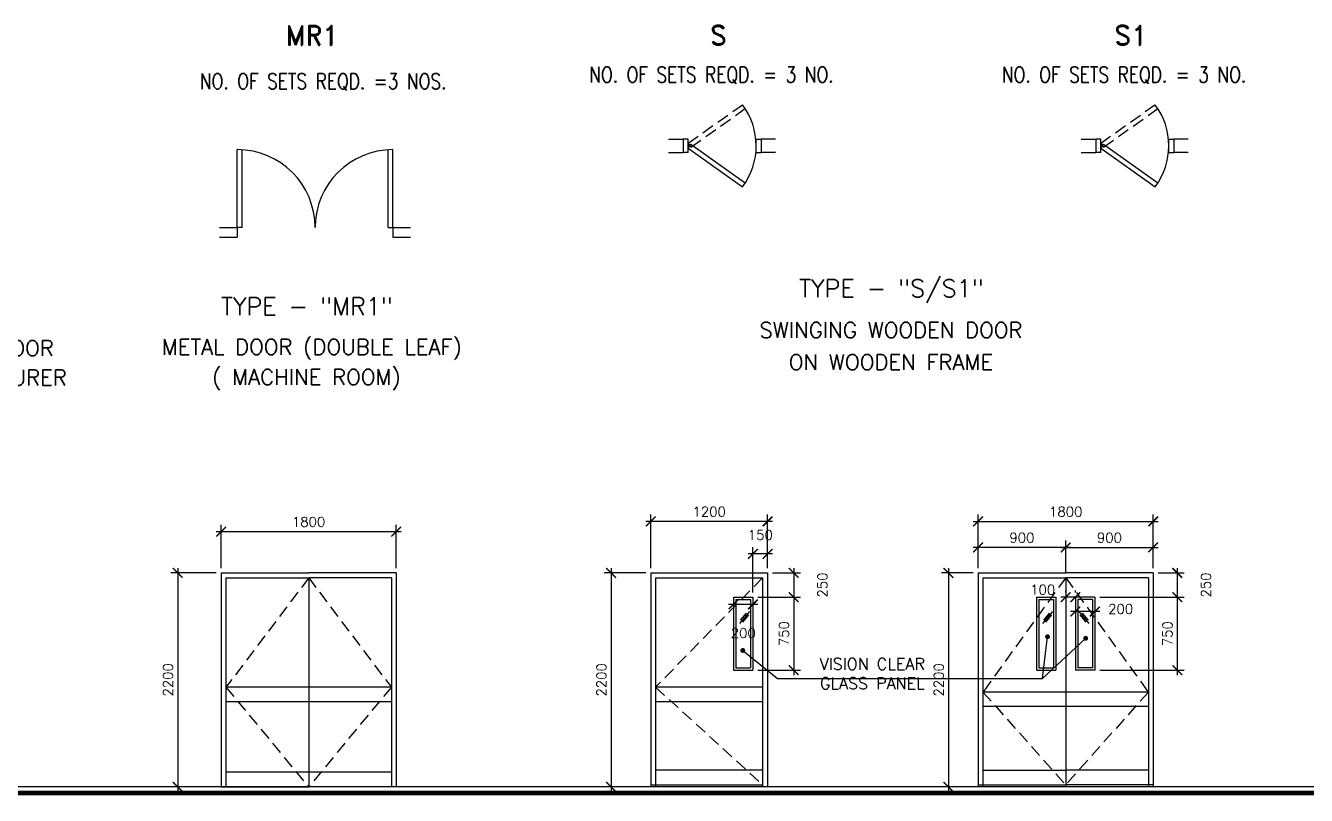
# Model space of a CAD drawing. Extents: x 105294 to 154914, y 92273 to 130474.
# Drawn here: x 128579 to 141747, y 110994 to 118909 of the extents above; entities that cross this region are included whole.
import ezdxf
from ezdxf.enums import TextEntityAlignment as Align

# ---------------------------------------------------------------- set-up
doc = ezdxf.new("R2010")
doc.units = 0
doc.header["$LTSCALE"] = 1000
doc.header["$MEASUREMENT"] = 0
doc.header["$PDMODE"] = 34
doc.linetypes.add('HIDDEN2', pattern=[0.1875, 0.125, -0.0625])
doc.layers.get('0').update_dxf_attribs({"linetype": 'CONTINUOUS'})
doc.layers.get('DEFPOINTS').update_dxf_attribs({"linetype": 'CONTINUOUS'})
for name, color, linetype in [('DIM', 11, 'CONTINUOUS'), ('DOOR', 4, 'CONTINUOUS'), ('TEXT-T', 2, 'CONTINUOUS'), ('WALL', 6, 'CONTINUOUS')]:
    doc.layers.add(name, color=color, linetype=linetype)
doc.styles.add('ROMAND', font='romand.shx')
doc.styles.add('ROMANS', font='ROMANS.SHX', dxfattribs={"height": 100})
doc.dimstyles.new('STANDARD in', dxfattribs={"dimtxt": 120, "dimasz": 100, "dimexe": 70, "dimexo": 50, "dimgap": 50, "dimtad": 1, "dimdec": 0, "dimzin": 0, "dimdsep": 46, "dimtxsty": 'ROMANS', "dimblk": 'ARCHTICK', "dimcen": 50, "dimdle": 50, "dimclrd": 4, "dimclre": 4, "dimclrt": 2, "dimadec": 0, "dimazin": 0, "dimtfac": 1, "dimtdec": 0, "dimtmove": 2, "dimatfit": 3, "dimldrblk": 'ARCHTICK', "dimfxl": 0, "dimtolj": 1, "dimtzin": 0, "dimarcsym": 0})

# ---------------------------------------------------------------- blocks, each defined once
blk = doc.blocks.new('_ARCHTICK')
at = {"color": 0, "linetype": 'ByBlock', "const_width": 0.15}
blk.add_lwpolyline([(-0.5, -0.5), (0.5, 0.5)], dxfattribs=at)
blk = doc.blocks.new('*D18')
at = {"layer": 'DEFPOINTS', "color": 0, "linetype": 'ByBlock'}
for p in [(139372, 113032), (139572, 113032), (139372, 112885)]:
    blk.add_point(p, dxfattribs=at)
at = {"layer": 'DIM', "color": 4, "linetype": 'ByBlock', "lineweight": -2}
for p, q in [((139372, 112982), (139372, 112815)), ((139572, 112982), (139572, 112815)), ((139622, 112885), (139322, 112885))]:
    blk.add_line(p, q, dxfattribs=at)
at = {"layer": 'DIM', "color": 4, "linetype": 'ByBlock', "lineweight": -2, "xscale": 100, "yscale": 100, "zscale": 100, "rotation": 180}
blk.add_blockref('_ARCHTICK', (139372, 112885), dxfattribs=at)
at = {"layer": 'DIM', "color": 4, "linetype": 'ByBlock', "lineweight": -2, "xscale": 100, "yscale": 100, "zscale": 100}
blk.add_blockref('_ARCHTICK', (139572, 112885), dxfattribs=at)
at = {"layer": 'DIM', "color": 2, "linetype": 'ByBlock', "insert": (139837, 112911), "char_height": 100, "attachment_point": 5, "style": 'ROMANS'}
blk.add_mtext('\\A1;200', dxfattribs=at)
blk = doc.blocks.new('*D19')
at = {"layer": 'DEFPOINTS', "color": 0, "linetype": 'ByBlock'}
for p in [(140172, 113544), (140172, 113282), (139272, 113232)]:
    blk.add_point(p, dxfattribs=at)
at = {"layer": 'DIM', "color": 4, "linetype": 'ByBlock', "lineweight": -2}
for p, q in [((139222, 113544), (140222, 113544)), ((139272, 113282), (139272, 113614)), ((140172, 113332), (140172, 113614))]:
    blk.add_line(p, q, dxfattribs=at)
at = {"layer": 'DIM', "color": 4, "linetype": 'ByBlock', "lineweight": -2, "xscale": 100, "yscale": 100, "zscale": 100, "rotation": 180}
blk.add_blockref('_ARCHTICK', (139272, 113544), dxfattribs=at)
at = {"layer": 'DIM', "color": 4, "linetype": 'ByBlock', "lineweight": -2, "xscale": 100, "yscale": 100, "zscale": 100}
blk.add_blockref('_ARCHTICK', (140172, 113544), dxfattribs=at)
at = {"layer": 'DIM', "color": 2, "linetype": 'ByBlock', "insert": (139722, 113644), "char_height": 100, "attachment_point": 5, "style": 'ROMANS'}
blk.add_mtext('\\A1;900', dxfattribs=at)
blk = doc.blocks.new('*D20')
at = {"layer": 'DEFPOINTS', "color": 0, "linetype": 'ByBlock'}
for p in [(139796, 113032), (139572, 112282), (140419, 112282)]:
    blk.add_point(p, dxfattribs=at)
at = {"layer": 'DIM', "color": 4, "linetype": 'ByBlock', "lineweight": -2}
for p, q in [((139846, 113032), (140489, 113032)), ((140419, 113082), (140419, 112232)), ((139622, 112282), (140489, 112282))]:
    blk.add_line(p, q, dxfattribs=at)
at = {"layer": 'DIM', "color": 4, "linetype": 'ByBlock', "lineweight": -2, "xscale": 100, "yscale": 100, "zscale": 100}
for p, rotation in [((140419, 113032), 90), ((140419, 112282), 270)]:
    blk.add_blockref('_ARCHTICK', p, dxfattribs=dict(at, rotation=rotation))
at = {"layer": 'DIM', "color": 2, "linetype": 'ByBlock', "insert": (140319, 112657), "char_height": 100, "attachment_point": 5, "rotation": 90, "style": 'ROMANS'}
blk.add_mtext('\\A1;750', dxfattribs=at)
blk = doc.blocks.new('*D21')
at = {"layer": 'DEFPOINTS', "color": 0, "linetype": 'ByBlock'}
for p in [(140172, 113282), (139572, 113032), (140419, 113032)]:
    blk.add_point(p, dxfattribs=at)
at = {"layer": 'DIM', "color": 4, "linetype": 'ByBlock', "lineweight": -2}
for p, q in [((140222, 113282), (140489, 113282)), ((140419, 113332), (140419, 112982)), ((139622, 113032), (140489, 113032))]:
    blk.add_line(p, q, dxfattribs=at)
at = {"layer": 'DIM', "color": 4, "linetype": 'ByBlock', "lineweight": -2, "xscale": 100, "yscale": 100, "zscale": 100}
for p, rotation in [((140419, 113282), 90), ((140419, 113032), 270)]:
    blk.add_blockref('_ARCHTICK', p, dxfattribs=dict(at, rotation=rotation))
at = {"layer": 'DIM', "color": 2, "linetype": 'ByBlock', "insert": (140714, 113157), "char_height": 100, "attachment_point": 5, "rotation": 90, "style": 'ROMANS'}
blk.add_mtext('\\A1;250', dxfattribs=at)
blk = doc.blocks.new('*D22')
at = {"layer": 'DEFPOINTS', "color": 0, "linetype": 'ByBlock'}
for p in [(138372, 113282), (138067, 111082), (138249, 111082)]:
    blk.add_point(p, dxfattribs=at)
at = {"layer": 'DIM', "color": 4, "linetype": 'ByBlock', "lineweight": -2}
for p, q in [((138322, 113282), (137997, 113282)), ((138067, 113332), (138067, 111032)), ((138199, 111082), (137997, 111082))]:
    blk.add_line(p, q, dxfattribs=at)
at = {"layer": 'DIM', "color": 4, "linetype": 'ByBlock', "lineweight": -2, "xscale": 100, "yscale": 100, "zscale": 100}
for p, rotation in [((138067, 113282), 90), ((138067, 111082), 270)]:
    blk.add_blockref('_ARCHTICK', p, dxfattribs=dict(at, rotation=rotation))
at = {"layer": 'DIM', "color": 2, "linetype": 'ByBlock', "insert": (137967, 112182), "char_height": 100, "attachment_point": 5, "rotation": 90, "style": 'ROMANS'}
blk.add_mtext('\\A1;2200', dxfattribs=at)
blk = doc.blocks.new('*D23')
at = {"layer": 'DEFPOINTS', "color": 0, "linetype": 'ByBlock'}
for p in [(139272, 113032), (139272, 113032), (139372, 113032)]:
    blk.add_point(p, dxfattribs=at)
at = {"layer": 'DIM', "color": 4, "linetype": 'ByBlock', "lineweight": -2}
for p, q in [((139422, 113032), (139222, 113032)), ((139272, 113082), (139272, 113102)), ((139372, 113082), (139372, 113102))]:
    blk.add_line(p, q, dxfattribs=at)
at = {"layer": 'DIM', "color": 4, "linetype": 'ByBlock', "lineweight": -2, "xscale": 100, "yscale": 100, "zscale": 100, "rotation": 180}
blk.add_blockref('_ARCHTICK', (139272, 113032), dxfattribs=at)
at = {"layer": 'DIM', "color": 4, "linetype": 'ByBlock', "lineweight": -2, "xscale": 100, "yscale": 100, "zscale": 100}
blk.add_blockref('_ARCHTICK', (139372, 113032), dxfattribs=at)
at = {"layer": 'DIM', "color": 2, "linetype": 'ByBlock', "insert": (139036, 113109), "char_height": 100, "attachment_point": 5, "style": 'ROMANS'}
blk.add_mtext('\\A1;100', dxfattribs=at)
blk = doc.blocks.new('*D24')
at = {"layer": 'DEFPOINTS', "color": 0, "linetype": 'ByBlock'}
for p in [(138372, 113544), (138372, 113473), (139272, 113473)]:
    blk.add_point(p, dxfattribs=at)
at = {"layer": 'DIM', "color": 4, "linetype": 'ByBlock', "lineweight": -2}
for p, q in [((139322, 113544), (138322, 113544)), ((138372, 113523), (138372, 113614)), ((139272, 113523), (139272, 113614))]:
    blk.add_line(p, q, dxfattribs=at)
at = {"layer": 'DIM', "color": 4, "linetype": 'ByBlock', "lineweight": -2, "xscale": 100, "yscale": 100, "zscale": 100, "rotation": 180}
blk.add_blockref('_ARCHTICK', (138372, 113544), dxfattribs=at)
at = {"layer": 'DIM', "color": 4, "linetype": 'ByBlock', "lineweight": -2, "xscale": 100, "yscale": 100, "zscale": 100}
blk.add_blockref('_ARCHTICK', (139272, 113544), dxfattribs=at)
at = {"layer": 'DIM', "color": 2, "linetype": 'ByBlock', "insert": (138822, 113644), "char_height": 100, "attachment_point": 5, "style": 'ROMANS'}
blk.add_mtext('\\A1;900', dxfattribs=at)
blk = doc.blocks.new('*D25')
at = {"layer": 'DEFPOINTS', "color": 0, "linetype": 'ByBlock'}
for p in [(140172, 113811), (138372, 113282), (140172, 113282)]:
    blk.add_point(p, dxfattribs=at)
at = {"layer": 'DIM', "color": 4, "linetype": 'ByBlock', "lineweight": -2}
for p, q in [((138322, 113811), (140222, 113811)), ((138372, 113332), (138372, 113881)), ((140172, 113332), (140172, 113881))]:
    blk.add_line(p, q, dxfattribs=at)
at = {"layer": 'DIM', "color": 4, "linetype": 'ByBlock', "lineweight": -2, "xscale": 100, "yscale": 100, "zscale": 100, "rotation": 180}
blk.add_blockref('_ARCHTICK', (138372, 113811), dxfattribs=at)
at = {"layer": 'DIM', "color": 4, "linetype": 'ByBlock', "lineweight": -2, "xscale": 100, "yscale": 100, "zscale": 100}
blk.add_blockref('_ARCHTICK', (140172, 113811), dxfattribs=at)
at = {"layer": 'DIM', "color": 2, "linetype": 'ByBlock', "insert": (139272, 113911), "char_height": 100, "attachment_point": 5, "style": 'ROMANS'}
blk.add_mtext('\\A1;1800', dxfattribs=at)
blk = doc.blocks.new('*D27')
at = {"layer": 'DEFPOINTS', "color": 0, "linetype": 'ByBlock'}
for p in [(136057, 113477), (136207, 113282), (136057, 113032)]:
    blk.add_point(p, dxfattribs=at)
at = {"layer": 'DIM', "color": 4, "linetype": 'ByBlock', "lineweight": -2}
for p, q in [((136057, 113082), (136057, 113547)), ((136207, 113332), (136207, 113547)), ((136257, 113477), (136007, 113477))]:
    blk.add_line(p, q, dxfattribs=at)
at = {"layer": 'DIM', "color": 4, "linetype": 'ByBlock', "lineweight": -2, "xscale": 100, "yscale": 100, "zscale": 100, "rotation": 180}
blk.add_blockref('_ARCHTICK', (136057, 113477), dxfattribs=at)
at = {"layer": 'DIM', "color": 4, "linetype": 'ByBlock', "lineweight": -2, "xscale": 100, "yscale": 100, "zscale": 100}
blk.add_blockref('_ARCHTICK', (136207, 113477), dxfattribs=at)
at = {"layer": 'DIM', "color": 2, "linetype": 'ByBlock', "insert": (136132, 113672), "char_height": 100, "attachment_point": 5, "style": 'ROMANS'}
blk.add_mtext('\\A1;150', dxfattribs=at)
blk = doc.blocks.new('*D28')
at = {"layer": 'DEFPOINTS', "color": 0, "linetype": 'ByBlock'}
for p in [(136207, 113282), (136057, 113032), (136476, 113032)]:
    blk.add_point(p, dxfattribs=at)
at = {"layer": 'DIM', "color": 4, "linetype": 'ByBlock', "lineweight": -2}
for p, q in [((136257, 113282), (136546, 113282)), ((136476, 113332), (136476, 112982)), ((136107, 113032), (136546, 113032))]:
    blk.add_line(p, q, dxfattribs=at)
at = {"layer": 'DIM', "color": 4, "linetype": 'ByBlock', "lineweight": -2, "xscale": 100, "yscale": 100, "zscale": 100}
for p, rotation in [((136476, 113282), 90), ((136476, 113032), 270)]:
    blk.add_blockref('_ARCHTICK', p, dxfattribs=dict(at, rotation=rotation))
at = {"layer": 'DIM', "color": 2, "linetype": 'ByBlock', "insert": (136771, 113157), "char_height": 100, "attachment_point": 5, "rotation": 90, "style": 'ROMANS'}
blk.add_mtext('\\A1;250', dxfattribs=at)
blk = doc.blocks.new('*D29')
at = {"layer": 'DEFPOINTS', "color": 0, "linetype": 'ByBlock'}
for p in [(136057, 113032), (136057, 112282), (136476, 112282)]:
    blk.add_point(p, dxfattribs=at)
at = {"layer": 'DIM', "color": 4, "linetype": 'ByBlock', "lineweight": -2}
for p, q in [((136107, 113032), (136546, 113032)), ((136476, 113082), (136476, 112232)), ((136107, 112282), (136546, 112282))]:
    blk.add_line(p, q, dxfattribs=at)
at = {"layer": 'DIM', "color": 4, "linetype": 'ByBlock', "lineweight": -2, "xscale": 100, "yscale": 100, "zscale": 100}
for p, rotation in [((136476, 113032), 90), ((136476, 112282), 270)]:
    blk.add_blockref('_ARCHTICK', p, dxfattribs=dict(at, rotation=rotation))
at = {"layer": 'DIM', "color": 2, "linetype": 'ByBlock', "insert": (136376, 112657), "char_height": 100, "attachment_point": 5, "rotation": 90, "style": 'ROMANS'}
blk.add_mtext('\\A1;750', dxfattribs=at)
blk = doc.blocks.new('*D30')
at = {"layer": 'DEFPOINTS', "color": 0, "linetype": 'ByBlock'}
for p in [(135007, 113811), (135007, 113282), (136207, 113282)]:
    blk.add_point(p, dxfattribs=at)
at = {"layer": 'DIM', "color": 4, "linetype": 'ByBlock', "lineweight": -2}
for p, q in [((136257, 113811), (134957, 113811)), ((135007, 113332), (135007, 113881)), ((136207, 113332), (136207, 113881))]:
    blk.add_line(p, q, dxfattribs=at)
at = {"layer": 'DIM', "color": 4, "linetype": 'ByBlock', "lineweight": -2, "xscale": 100, "yscale": 100, "zscale": 100, "rotation": 180}
blk.add_blockref('_ARCHTICK', (135007, 113811), dxfattribs=at)
at = {"layer": 'DIM', "color": 4, "linetype": 'ByBlock', "lineweight": -2, "xscale": 100, "yscale": 100, "zscale": 100}
blk.add_blockref('_ARCHTICK', (136207, 113811), dxfattribs=at)
at = {"layer": 'DIM', "color": 2, "linetype": 'ByBlock', "insert": (135607, 113911), "char_height": 100, "attachment_point": 5, "style": 'ROMANS'}
blk.add_mtext('\\A1;1200', dxfattribs=at)
blk = doc.blocks.new('*D31')
at = {"layer": 'DEFPOINTS', "color": 0, "linetype": 'ByBlock'}
for p in [(135857, 113032), (136057, 113032), (135857, 112958)]:
    blk.add_point(p, dxfattribs=at)
at = {"layer": 'DIM', "color": 4, "linetype": 'ByBlock', "lineweight": -2}
for p, q in [((135857, 112982), (135857, 112888)), ((136057, 112982), (136057, 112888)), ((136107, 112958), (135807, 112958))]:
    blk.add_line(p, q, dxfattribs=at)
at = {"layer": 'DIM', "color": 4, "linetype": 'ByBlock', "lineweight": -2, "xscale": 100, "yscale": 100, "zscale": 100, "rotation": 180}
blk.add_blockref('_ARCHTICK', (135857, 112958), dxfattribs=at)
at = {"layer": 'DIM', "color": 4, "linetype": 'ByBlock', "lineweight": -2, "xscale": 100, "yscale": 100, "zscale": 100}
blk.add_blockref('_ARCHTICK', (136057, 112958), dxfattribs=at)
at = {"layer": 'DIM', "color": 2, "linetype": 'ByBlock', "insert": (135957, 112663), "char_height": 100, "attachment_point": 5, "style": 'ROMANS'}
blk.add_mtext('\\A1;200', dxfattribs=at)
blk = doc.blocks.new('*D32')
at = {"layer": 'DEFPOINTS', "color": 0, "linetype": 'ByBlock'}
for p in [(135007, 113282), (134599, 111082), (134793, 111082)]:
    blk.add_point(p, dxfattribs=at)
at = {"layer": 'DIM', "color": 4, "linetype": 'ByBlock', "lineweight": -2}
for p, q in [((134957, 113282), (134529, 113282)), ((134599, 113332), (134599, 111032)), ((134743, 111082), (134529, 111082))]:
    blk.add_line(p, q, dxfattribs=at)
at = {"layer": 'DIM', "color": 4, "linetype": 'ByBlock', "lineweight": -2, "xscale": 100, "yscale": 100, "zscale": 100}
for p, rotation in [((134599, 113282), 90), ((134599, 111082), 270)]:
    blk.add_blockref('_ARCHTICK', p, dxfattribs=dict(at, rotation=rotation))
at = {"layer": 'DIM', "color": 2, "linetype": 'ByBlock', "insert": (134499, 112182), "char_height": 100, "attachment_point": 5, "rotation": 90, "style": 'ROMANS'}
blk.add_mtext('\\A1;2200', dxfattribs=at)
blk = doc.blocks.new('*D63')
at = {"layer": 'DEFPOINTS', "color": 0, "linetype": 'ByBlock'}
for p in [(130589, 113282), (130143, 111082), (130589, 111082)]:
    blk.add_point(p, dxfattribs=at)
at = {"layer": 'DIM', "color": 4, "linetype": 'ByBlock', "lineweight": -2}
for p, q in [((130539, 113282), (130073, 113282)), ((130143, 113332), (130143, 111032)), ((130539, 111082), (130073, 111082))]:
    blk.add_line(p, q, dxfattribs=at)
at = {"layer": 'DIM', "color": 4, "linetype": 'ByBlock', "lineweight": -2, "xscale": 100, "yscale": 100, "zscale": 100}
for p, rotation in [((130143, 113282), 90), ((130143, 111082), 270)]:
    blk.add_blockref('_ARCHTICK', p, dxfattribs=dict(at, rotation=rotation))
at = {"layer": 'DIM', "color": 2, "linetype": 'ByBlock', "insert": (130043, 112182), "char_height": 100, "attachment_point": 5, "rotation": 90, "style": 'ROMANS'}
blk.add_mtext('\\A1;2200', dxfattribs=at)
blk = doc.blocks.new('*D109')
at = {"layer": 'DEFPOINTS', "color": 0, "linetype": 'ByBlock'}
for p in [(132389, 113706), (130589, 113282), (132389, 113282)]:
    blk.add_point(p, dxfattribs=at)
at = {"layer": 'DIM', "color": 4, "linetype": 'ByBlock', "lineweight": -2}
for p, q in [((130589, 113332), (130589, 113776)), ((132389, 113332), (132389, 113776)), ((130539, 113706), (132439, 113706))]:
    blk.add_line(p, q, dxfattribs=at)
at = {"layer": 'DIM', "color": 4, "linetype": 'ByBlock', "lineweight": -2, "xscale": 100, "yscale": 100, "zscale": 100, "rotation": 180}
blk.add_blockref('_ARCHTICK', (130589, 113706), dxfattribs=at)
at = {"layer": 'DIM', "color": 4, "linetype": 'ByBlock', "lineweight": -2, "xscale": 100, "yscale": 100, "zscale": 100}
blk.add_blockref('_ARCHTICK', (132389, 113706), dxfattribs=at)
at = {"layer": 'DIM', "color": 2, "linetype": 'ByBlock', "insert": (131489, 113806), "char_height": 100, "attachment_point": 5, "style": 'ROMANS'}
blk.add_mtext('\\A1;1800', dxfattribs=at)

msp = doc.modelspace()

# ---------------------------------------------------------------- linework, layer by layer
at = {"color": 8}
for p, q in [((136019.9, 112884.2), (135918.3, 112761)), ((135988, 112869.1), (135927.1, 112795.2)), ((136011.2, 112850), (135950.2, 112776.1)), ((139135.3, 112884.2), (139033.8, 112761)), ((139103.4, 112869.1), (139042.5, 112795.2)), ((139126.6, 112850), (139065.7, 112776.1)), ((139408.8, 112884.2), (139510.3, 112761)), ((139417.5, 112850), (139478.4, 112776.1)), ((139440.7, 112869.1), (139501.6, 112795.2))]:
    msp.add_line(p, q, dxfattribs=at)
at = {"layer": 'DEFPOINTS', "color": 0, "linetype": 'ByBlock'}
msp.add_point((130310.6, 111082.3), dxfattribs=at)
at = {"layer": 'DOOR', "linetype": 'HIDDEN2'}
for p, q in [((135390.4, 117699.1), (135948.1, 118095.9)), ((135419.4, 117658.4), (135976.9, 118055)), ((139632.4, 117699.1), (140190.1, 118095.9)), ((139661.4, 117658.4), (140218.9, 118055)), ((131489.4, 113232.3), (130639.4, 112107.3)), ((131489.4, 113232.3), (132339.4, 112107.3)), ((136156.6, 113232.3), (135056.6, 112107.3)), ((139272, 113232.3), (138422, 112057.3)), ((139272, 113232.3), (140122, 112057.3)), ((130639.4, 112107.3), (131489.4, 111082.3)), ((132339.4, 112107.3), (131489.4, 111082.3)), ((135056.6, 112107.3), (136156.6, 111102.3)), ((138422, 112057.3), (139272, 111102.3)), ((140122, 112057.3), (139272, 111102.3))]:
    msp.add_line(p, q, dxfattribs=at)
at = {"layer": 'DOOR'}
for p, q in [((135390.4, 117742.8), (135340.4, 117742.8)), ((135390.4, 117602.8), (135390.4, 117742.8)), ((136090.4, 117742.8), (136140.4, 117742.8)), ((136090.4, 117602.8), (136090.4, 117742.8)), ((139632.4, 117742.8), (139582.4, 117742.8)), ((139632.4, 117602.8), (139632.4, 117742.8)), ((140332.4, 117602.8), (140332.4, 117742.8)), ((140332.4, 117742.8), (140382.4, 117742.8)), ((130756, 116833.4), (130756, 117633.4)), ((130806, 116833.4), (130806, 117631.8)), ((132306, 116833.4), (132306, 117631.8)), ((132356, 116833.4), (132356, 117633.4)), ((135390.4, 117602.8), (135340.4, 117602.8)), ((135390.4, 117699.1), (135419.4, 117658.4)), ((135390.4, 117650.2), (135419.4, 117691)), ((135390.4, 117650.2), (135949.9, 117252.1)), ((135419.4, 117691), (135978.5, 117293.2)), ((136090.4, 117602.8), (136140.4, 117602.8)), ((139632.4, 117602.8), (139582.4, 117602.8)), ((139632.4, 117699.1), (139661.4, 117658.4)), ((139632.4, 117650.2), (139661.4, 117691)), ((139632.4, 117650.2), (140192, 117252.1)), ((139661.4, 117691), (140220.6, 117293.2)), ((140332.4, 117602.8), (140382.4, 117602.8)), ((130571.3, 116833.4), (130756, 116833.4)), ((130756, 116833.4), (130756, 116733.4)), ((130806, 116833.4), (130756, 116833.4)), ((132306, 116833.4), (132356, 116833.4)), ((132356, 116833.4), (132356, 116733.4)), ((132356, 116833.4), (132536.3, 116833.4)), ((130571.3, 116733.4), (130756, 116733.4)), ((132356, 116733.4), (132536.3, 116733.4)), ((130589.4, 113282.3), (130589.4, 111082.3)), ((130589.4, 113282.3), (131489.4, 113282.3)), ((132389.4, 113282.3), (131489.4, 113282.3)), ((132389.4, 113282.3), (132389.4, 111082.3)), ((135006.6, 113282.3), (135006.6, 111082.3)), ((135006.6, 113282.3), (136206.6, 113282.3)), ((136206.6, 113282.3), (136206.6, 111082.3)), ((138372, 113282.3), (138372, 111082.3)), ((138372, 113282.3), (139272, 113282.3)), ((140172, 113282.3), (139272, 113282.3)), ((140172, 113282.3), (140172, 111082.3)), ((130639.4, 113232.3), (130639.4, 111082.3)), ((130639.4, 113232.3), (131489.4, 113232.3)), ((132339.4, 113232.3), (131489.4, 113232.3)), ((131489.4, 113232.3), (131489.4, 111082.3)), ((132339.4, 113232.3), (132339.4, 111082.3)), ((135056.6, 113232.3), (135056.6, 111082.3)), ((135056.6, 113232.3), (136156.6, 113232.3)), ((136156.6, 113232.3), (136156.6, 111082.3)), ((138422, 113232.3), (138422, 111082.3)), ((138422, 113232.3), (139272, 113232.3)), ((140122, 113232.3), (139272, 113232.3)), ((139272, 113232.3), (139272, 111082.3)), ((140122, 113232.3), (140122, 111082.3)), ((135856.6, 113032.3), (136056.6, 113032.3)), ((135856.6, 113032.3), (136056.6, 113032.3)), ((135856.6, 113032.3), (135856.6, 112282.3)), ((135881.6, 113007.3), (136031.6, 113007.3)), ((135881.6, 113007.3), (135881.6, 112307.3)), ((136031.6, 113007.3), (136031.6, 112307.3)), ((136056.6, 113032.3), (136056.6, 112282.3)), ((138972, 113032.3), (139172, 113032.3)), ((138972, 113032.3), (139172, 113032.3)), ((138972, 113032.3), (138972, 112282.3)), ((138997, 113007.3), (139147, 113007.3)), ((138997, 113007.3), (138997, 112307.3)), ((139147, 113007.3), (139147, 112307.3)), ((139172, 113032.3), (139172, 112282.3)), ((139572, 113032.3), (139372, 113032.3)), ((139572, 113032.3), (139372, 113032.3)), ((139372, 113032.3), (139372, 112282.3)), ((139547, 113007.3), (139397, 113007.3)), ((139397, 113007.3), (139397, 112307.3)), ((139547, 113007.3), (139547, 112307.3)), ((139572, 113032.3), (139572, 112282.3)), ((138972, 112282.3), (139172, 112282.3)), ((138997, 112307.3), (139147, 112307.3)), ((139572, 112282.3), (139372, 112282.3)), ((139547, 112307.3), (139397, 112307.3)), ((132339.4, 112107.3), (130639.4, 112107.3)), ((136156.6, 112107.3), (135056.6, 112107.3)), ((140122, 112057.3), (138422, 112057.3)), ((132339.4, 111957.3), (130639.4, 111957.3)), ((136156.6, 111957.3), (135056.6, 111957.3)), ((140122, 111907.3), (138422, 111907.3)), ((132339.4, 111232.3), (130639.4, 111232.3)), ((136156.6, 111252.3), (135056.6, 111252.3)), ((138422, 111252.3), (139272, 111252.3)), ((140122, 111252.3), (139272, 111252.3)), ((130589.4, 111082.3), (131489.4, 111082.3)), ((132389.4, 111082.3), (131489.4, 111082.3)), ((135006.6, 111102.3), (136156.6, 111102.3)), ((138372, 111102.3), (139272, 111102.3)), ((140172, 111102.3), (139272, 111102.3))]:
    msp.add_line(p, q, dxfattribs=at)
at = {"layer": 'DOOR', "color": 4}
for p, q in [((139034.6, 112195.2), (139085.7, 112626.1)), ((139034.6, 112195.2), (139477.5, 112609.1)), ((135952.3, 112484.4), (136309.9, 112195.2)), ((135856.6, 112282.3), (136056.6, 112282.3)), ((135881.6, 112307.3), (136031.6, 112307.3)), ((136309.9, 112195.2), (139034.6, 112195.2))]:
    msp.add_line(p, q, dxfattribs=at)
at = {"layer": 'DOOR', "color": 4, "const_width": 25}
for points in [[(139073.2, 112626.1, 1), (139098.2, 112626.1, 1)], [(139465, 112609.1, 1), (139490, 112609.1, 1)], [(135939.8, 112484.4, 1), (135964.8, 112484.4, 1)]]:
    msp.add_lwpolyline(points, format="xyb", close=True, dxfattribs=at)
at = {"layer": 'DOOR'}
for centre, radius, start, end in [((135390.4, 117672.8), 700, 323.06507, 37.18576), ((139632.4, 117672.8), 700, 323.06507, 37.18576), ((130756, 116833.4), 800, 0, 90), ((132356, 116833.4), 800, 90, 180)]:
    msp.add_arc(centre, radius, start, end, dxfattribs=at)
at = {"layer": 'WALL'}
for p, q in [((135190.4, 117742.8), (135340.4, 117742.8)), ((136290.4, 117742.8), (136140.4, 117742.8)), ((139432.4, 117742.8), (139582.4, 117742.8)), ((140532.4, 117742.8), (140382.4, 117742.8)), ((135190.4, 117602.8), (135340.4, 117602.8)), ((136290.4, 117602.8), (136140.4, 117602.8)), ((139432.4, 117602.8), (139582.4, 117602.8)), ((140532.4, 117602.8), (140382.4, 117602.8)), ((154888.9, 111082.3), (105294, 111082.3))]:
    msp.add_line(p, q, dxfattribs=at)
at = {"layer": 'WALL', "linetype": 'ByBlock'}
for p, q in [((135340.4, 117742.8), (135340.4, 117602.8)), ((136140.4, 117742.8), (136140.4, 117602.8)), ((139582.4, 117742.8), (139582.4, 117602.8)), ((140382.4, 117742.8), (140382.4, 117602.8))]:
    msp.add_line(p, q, dxfattribs=at)
at = {"layer": 'WALL', "const_width": 50}
msp.add_lwpolyline([(154888.9, 111019.5), (105819.9, 111019.5)], dxfattribs=at)

# ---------------------------------------------------------------- texts
at = {"color": 4, "linetype": 'ByBlock', "insert": (137284.2, 112246.8), "char_height": 120, "attachment_point": 5, "style": 'ROMANS'}
msp.add_mtext('VISION CLEAR\\PGLASS PANEL', dxfattribs=at)
at = {"layer": 'TEXT-T', "style": 'ROMANS', "width": 0.8}
for s, p in [('NO. OF SETS REQD. =3 NOS.', (131638.5, 118208.7)), ('NO. OF SETS REQD. = 3 NO.', (135630.4, 118276.8)), ('NO. OF SETS REQD. = 3 NO.', (139872.5, 118276.8))]:
    msp.add_text(s, height=160, dxfattribs=at).set_placement(p, align=Align.BOTTOM_CENTER)
at = {"layer": 'TEXT-T', "style": 'ROMANS'}
for s, p in [('SWINGING WOODEN DOOR', (137476.4, 115650.5)), ('COLD FREEZER DOOR', (127717.9, 115464.7)), (' METAL DOOR (DOUBLE LEAF)', (131467.8, 115477.4)), ('ON WOODEN FRAME', (137476.4, 115320.2)), ('(AS PER MANUFACTURER ', (127732.6, 115162)), ('( MACHINE ROOM)', (131467.8, 115167.4))]:
    msp.add_text(s, height=160, dxfattribs=at).set_placement(p, align=Align.BOTTOM_CENTER)
at = {"layer": 'WALL', "style": 'ROMAND'}
for s, p in [('MR1', (131526.7, 118708.8)), ('S', (135701.5, 118708.8)), ('S1', (139943.6, 118708.8))]:
    msp.add_text(s, height=200, dxfattribs=at).set_placement(p, align=Align.CENTER)
at = {"layer": 'WALL', "style": 'ROMANS'}
for s, p in [('TYPE - "S/S1"', (137480.6, 116195.4)), ('TYPE - "MR1"', (131472, 116022.3))]:
    msp.add_text(s, height=180, dxfattribs=at).set_placement(p, align=Align.MIDDLE)

# ---------------------------------------------------------------- dimensions: what is measured, and where the dimension line sits
at = {"layer": 'DIM', "linetype": 'ByBlock'}
for base, p1, p2, picture, middle in [((135006.6, 113810.9), (136206.6, 113282.3), (135006.6, 113282.3), '*D30', (135606.6, 113910.9)), ((140172, 113810.9), (138372, 113282.3), (140172, 113282.3), '*D25', (139272, 113910.9)), ((132389.4, 113705.9), (130589.4, 113282.3), (132389.4, 113282.3), '*D109', (131489.4, 113805.9)), ((136056.6, 113476.5), (136206.6, 113282.3), (136056.6, 113032.3), '*D27', (136131.6, 113671.5)), ((138372, 113544), (139272, 113473.1), (138372, 113473.1), '*D24', (138822, 113644)), ((140172, 113544), (139272, 113232.3), (140172, 113282.3), '*D19', (139722, 113644)), ((135856.6, 112958.3), (136056.6, 113032.3), (135856.6, 113032.3), '*D31', (135956.6, 112663.3))]:
    dim = msp.add_linear_dim(base=base, p1=p1, p2=p2, dimstyle='STANDARD in', override={"dimclrd": 4, "dimclre": 4}, dxfattribs=at)
    dim.commit()
    dim.dimension.update_dxf_attribs({"geometry": picture, "text_midpoint": middle})
for base, p1, p2, picture, middle in [((130142.5, 111082.3), (130589.4, 113282.3), (130589.4, 111082.3), '*D63', (130042.5, 112182.3)), ((134598.9, 111082.3), (135006.6, 113282.3), (134792.6, 111082.3), '*D32', (134498.9, 112182.3)), ((136476.3, 113032.3), (136206.6, 113282.3), (136056.6, 113032.3), '*D28', (136771.3, 113157.3)), ((138066.8, 111082.3), (138372, 113282.3), (138249.2, 111082.3), '*D22', (137966.8, 112182.3)), ((140419.2, 113032.3), (140172, 113282.3), (139572, 113032.3), '*D21', (140714.2, 113157.3)), ((136476.3, 112282.3), (136056.6, 113032.3), (136056.6, 112282.3), '*D29', (136376.3, 112657.3)), ((140419.2, 112282.3), (139795.7, 113032.3), (139572, 112282.3), '*D20', (140319.2, 112657.3))]:
    dim = msp.add_linear_dim(base=base, p1=p1, p2=p2, angle=90, dimstyle='STANDARD in', override={"dimclrd": 4, "dimclre": 4}, dxfattribs=at)
    dim.commit()
    dim.dimension.update_dxf_attribs({"geometry": picture, "text_midpoint": middle})
for base, p1, p2, picture, middle in [((139272, 113032.3), (139372, 113032.3), (139272, 113032.3), '*D23', (139035.9, 113109.4)), ((139372, 112885), (139572, 113032.3), (139372, 113032.3), '*D18', (139837.1, 112910.8))]:
    dim = msp.add_linear_dim(base=base, p1=p1, p2=p2, dimstyle='STANDARD in', override={"dimclrd": 4, "dimclre": 4}, dxfattribs=at)
    dim.commit()
    dim.dimension.update_dxf_attribs({"geometry": picture, "text_midpoint": middle, "dimtype": 160})

doc.saveas('drawing.dxf')
